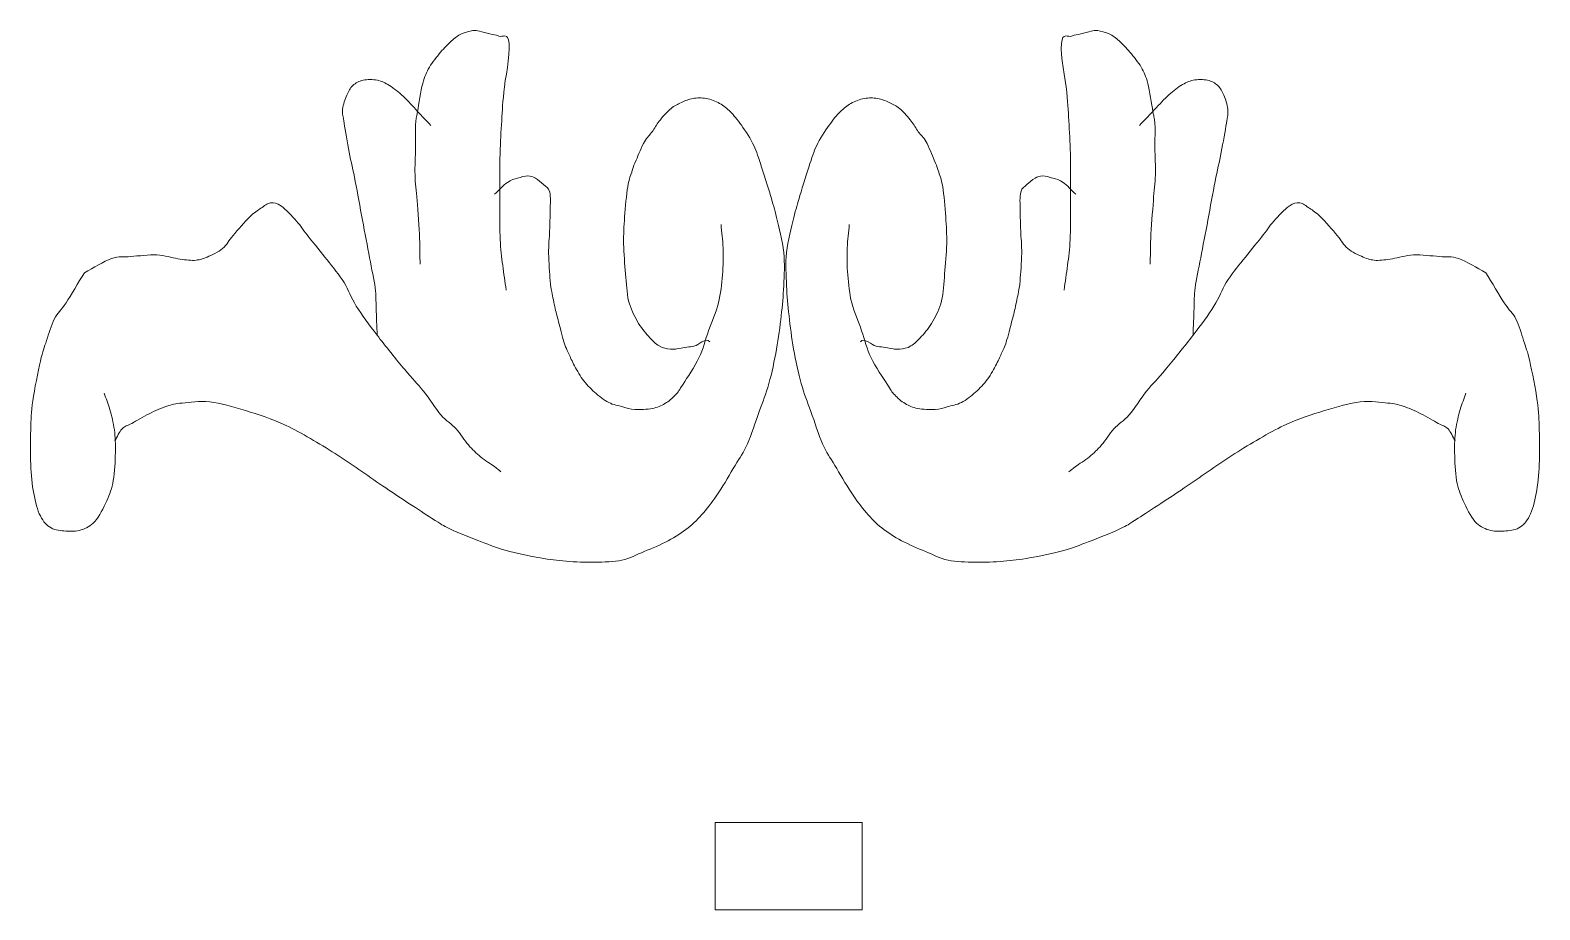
# Model space of a CAD drawing. Header units: millimetres. Extents: x -201 to 216, y -156 to 135.
# Drawn here: x 19.88 to 67.55, y 107.26 to 135.02 of the extents above; entities that cross this region are included whole.
import ezdxf

# ---------------------------------------------------------------- set-up
doc = ezdxf.new("R2010")
doc.units = ezdxf.units.MM
doc.header["$MEASUREMENT"] = 0
doc.layers.add('Camada 1', color=7, linetype='Continuous')

msp = doc.modelspace()

# ---------------------------------------------------------------- linework, layer by layer
at = {"layer": 'Camada 1', "color": 240, "lineweight": 9}
msp.add_lwpolyline([(41.5041, 107.2556), (46.1447, 107.2556), (46.1447, 110.0056), (41.5041, 110.0056), (41.5041, 107.2556)], close=True, dxfattribs=at)
at = {"layer": 'Camada 1', "color": 250, "lineweight": 9}
for points, knots in [([(32.1876, 127.6307), (32.1824, 127.9024), (32.188, 128.1114), (32.1721, 128.4457), (32.1721, 128.4457), (32.1562, 128.7801), (32.1164, 129.3004), (32.0924, 129.6343), (32.0924, 129.6343), (32.0685, 129.9683), (32.0365, 130.1706), (32.0286, 130.4494), (32.0286, 130.4494), (32.0208, 130.7282), (32.0425, 131.0323), (32.0454, 131.2984), (32.0454, 131.2984), (32.0483, 131.5644), (32.0349, 131.8507), (32.0459, 132.0455), (32.0459, 132.0455), (32.0569, 132.2403), (32.0729, 132.2379), (32.1107, 132.4531), (32.1107, 132.4531), (32.1484, 132.6681), (32.2096, 133.1006), (32.2724, 133.336), (32.2724, 133.336), (32.3352, 133.5714), (32.3871, 133.6796), (32.4822, 133.8454), (32.4822, 133.8454), (32.5772, 134.0111), (32.7208, 134.182), (32.8369, 134.3208), (32.8369, 134.3208), (32.953, 134.4596), (33.0684, 134.5809), (33.178, 134.6775), (33.178, 134.6775), (33.2875, 134.7741), (33.3795, 134.8451), (33.4931, 134.8993), (33.4931, 134.8993), (33.6066, 134.9534), (33.7606, 134.9873), (33.8565, 135.0015), (33.8565, 135.0015), (33.9524, 135.0158), (33.9776, 135.0017), (34.0665, 134.9845), (34.0665, 134.9845), (34.1554, 134.9675), (34.2872, 134.9248), (34.3895, 134.8993), (34.3895, 134.8993), (34.4917, 134.8737), (34.5773, 134.8825), (34.6801, 134.831), (34.6801, 134.831), (34.783, 134.7796), (34.9707, 134.9689), (35.0029, 134.5922), (35.0029, 134.5922), (35.0352, 134.2155), (34.8729, 133.4838), (34.8322, 133.0571), (34.8322, 133.0571), (34.7915, 132.6305), (34.7792, 132.3835), (34.7587, 132.0338), (34.7587, 132.0338), (34.7383, 131.6841), (34.7178, 131.3861), (34.7095, 130.9593), (34.7095, 130.9593), (34.7011, 130.5325), (34.7071, 129.9), (34.7083, 129.4754), (34.7083, 129.4754), (34.7096, 129.0508), (34.7023, 128.7261), (34.7171, 128.4118), (34.7171, 128.4118), (34.7319, 128.0975), (34.7651, 127.863), (34.7971, 127.5968), (34.7971, 127.5968), (34.8291, 127.3305), (34.8719, 127.076), (34.9092, 126.8156)], [0, 0, 0, 0, 0.0416667, 0.0416667, 0.0416667, 0.0416667, 0.0833333, 0.0833333, 0.0833333, 0.0833333, 0.125, 0.125, 0.125, 0.125, 0.1666667, 0.1666667, 0.1666667, 0.1666667, 0.2083333, 0.2083333, 0.2083333, 0.2083333, 0.25, 0.25, 0.25, 0.25, 0.2916667, 0.2916667, 0.2916667, 0.2916667, 0.3333333, 0.3333333, 0.3333333, 0.3333333, 0.375, 0.375, 0.375, 0.375, 0.4166667, 0.4166667, 0.4166667, 0.4166667, 0.4583333, 0.4583333, 0.4583333, 0.4583333, 0.5, 0.5, 0.5, 0.5, 0.5416667, 0.5416667, 0.5416667, 0.5416667, 0.5833333, 0.5833333, 0.5833333, 0.5833333, 0.625, 0.625, 0.625, 0.625, 0.6666667, 0.6666667, 0.6666667, 0.6666667, 0.7083333, 0.7083333, 0.7083333, 0.7083333, 0.75, 0.75, 0.75, 0.75, 0.7916667, 0.7916667, 0.7916667, 0.7916667, 0.8333333, 0.8333333, 0.8333333, 0.8333333, 0.875, 0.875, 0.875, 0.875, 0.9166667, 0.9166667, 0.9166667, 0.9166667, 1, 1, 1, 1]), ([(55.2461, 127.6307), (55.2517, 127.9024), (55.2465, 128.1114), (55.2628, 128.4457), (55.2628, 128.4457), (55.2792, 128.7801), (55.3198, 129.3004), (55.3443, 129.6343), (55.3443, 129.6343), (55.3687, 129.9683), (55.401, 130.1706), (55.4093, 130.4494), (55.4093, 130.4494), (55.4175, 130.7282), (55.3963, 131.0323), (55.3938, 131.2984), (55.3938, 131.2984), (55.3913, 131.5644), (55.4051, 131.8507), (55.3944, 132.0455), (55.3944, 132.0455), (55.3837, 132.2403), (55.3677, 132.2379), (55.3303, 132.4531), (55.3303, 132.4531), (55.2928, 132.6681), (55.2323, 133.1006), (55.1698, 133.336), (55.1698, 133.336), (55.1074, 133.5714), (55.0556, 133.6796), (54.9608, 133.8454), (54.9608, 133.8454), (54.866, 134.0111), (54.7227, 134.182), (54.6068, 134.3208), (54.6068, 134.3208), (54.4909, 134.4596), (54.3757, 134.5809), (54.2663, 134.6775), (54.2663, 134.6775), (54.1569, 134.7741), (54.065, 134.8451), (53.9515, 134.8993), (53.9515, 134.8993), (53.8381, 134.9534), (53.6841, 134.9873), (53.5882, 135.0015), (53.5882, 135.0015), (53.4924, 135.0158), (53.4671, 135.0017), (53.3782, 134.9845), (53.3782, 134.9845), (53.2893, 134.9675), (53.1574, 134.9248), (53.0551, 134.8993), (53.0551, 134.8993), (52.9529, 134.8737), (52.8674, 134.8825), (52.7644, 134.831), (52.7644, 134.831), (52.6614, 134.7796), (52.474, 134.9689), (52.4412, 134.5922), (52.4412, 134.5922), (52.4084, 134.2155), (52.5695, 133.4838), (52.6096, 133.0571), (52.6096, 133.0571), (52.6497, 132.6305), (52.6616, 132.3835), (52.6815, 132.0338), (52.6815, 132.0338), (52.7015, 131.6841), (52.7215, 131.3861), (52.7292, 130.9593), (52.7292, 130.9593), (52.7369, 130.5325), (52.73, 129.9), (52.7281, 129.4754), (52.7281, 129.4754), (52.7262, 129.0508), (52.733, 128.7261), (52.7177, 128.4118), (52.7177, 128.4118), (52.7024, 128.0975), (52.6689, 127.863), (52.6365, 127.5968), (52.6365, 127.5968), (52.6041, 127.3305), (52.561, 127.076), (52.5232, 126.8156)], [0, 0, 0, 0, 0.0416667, 0.0416667, 0.0416667, 0.0416667, 0.0833333, 0.0833333, 0.0833333, 0.0833333, 0.125, 0.125, 0.125, 0.125, 0.1666667, 0.1666667, 0.1666667, 0.1666667, 0.2083333, 0.2083333, 0.2083333, 0.2083333, 0.25, 0.25, 0.25, 0.25, 0.2916667, 0.2916667, 0.2916667, 0.2916667, 0.3333333, 0.3333333, 0.3333333, 0.3333333, 0.375, 0.375, 0.375, 0.375, 0.4166667, 0.4166667, 0.4166667, 0.4166667, 0.4583333, 0.4583333, 0.4583333, 0.4583333, 0.5, 0.5, 0.5, 0.5, 0.5416667, 0.5416667, 0.5416667, 0.5416667, 0.5833333, 0.5833333, 0.5833333, 0.5833333, 0.625, 0.625, 0.625, 0.625, 0.6666667, 0.6666667, 0.6666667, 0.6666667, 0.7083333, 0.7083333, 0.7083333, 0.7083333, 0.75, 0.75, 0.75, 0.75, 0.7916667, 0.7916667, 0.7916667, 0.7916667, 0.8333333, 0.8333333, 0.8333333, 0.8333333, 0.875, 0.875, 0.875, 0.875, 0.9166667, 0.9166667, 0.9166667, 0.9166667, 1, 1, 1, 1]), ([(32.5291, 132.0116), (32.3896, 132.1587), (32.2555, 132.3002), (32.1107, 132.4531), (32.1107, 132.4531), (31.9658, 132.6059), (31.8077, 132.7925), (31.66, 132.9284), (31.66, 132.9284), (31.5122, 133.0644), (31.3625, 133.183), (31.2253, 133.2681), (31.2253, 133.2681), (31.0881, 133.3532), (30.9792, 133.4095), (30.8388, 133.4378), (30.8388, 133.4378), (30.6986, 133.4663), (30.5176, 133.4664), (30.3878, 133.4378), (30.3878, 133.4378), (30.258, 133.4094), (30.1532, 133.3489), (30.0655, 133.2681), (30.0655, 133.2681), (29.9779, 133.1873), (29.9268, 133.0892), (29.872, 132.9625), (29.872, 132.9625), (29.8173, 132.8356), (29.7574, 132.6799), (29.7428, 132.521), (29.7428, 132.521), (29.7282, 132.362), (29.756, 132.3061), (29.7908, 132.0795), (29.7908, 132.0795), (29.8256, 131.8528), (29.8924, 131.4683), (29.9512, 131.1626), (29.9512, 131.1626), (30.01, 130.8568), (30.0743, 130.6022), (30.1438, 130.2456), (30.1438, 130.2456), (30.2133, 129.889), (30.2935, 129.425), (30.3684, 129.0231), (30.3684, 129.0231), (30.4433, 128.6212), (30.5262, 128.1911), (30.593, 127.8345), (30.593, 127.8345), (30.6599, 127.4779), (30.7345, 127.1518), (30.7695, 126.8836), (30.7695, 126.8836), (30.8045, 126.6153), (30.7907, 126.4874), (30.8012, 126.2383), (30.8012, 126.2383), (30.8118, 125.9893), (30.8223, 125.6723), (30.8328, 125.3893)], [0, 0, 0, 0, 0.0588235, 0.0588235, 0.0588235, 0.0588235, 0.1176471, 0.1176471, 0.1176471, 0.1176471, 0.1764706, 0.1764706, 0.1764706, 0.1764706, 0.2352941, 0.2352941, 0.2352941, 0.2352941, 0.2941176, 0.2941176, 0.2941176, 0.2941176, 0.3529412, 0.3529412, 0.3529412, 0.3529412, 0.4117647, 0.4117647, 0.4117647, 0.4117647, 0.4705882, 0.4705882, 0.4705882, 0.4705882, 0.5294118, 0.5294118, 0.5294118, 0.5294118, 0.5882353, 0.5882353, 0.5882353, 0.5882353, 0.6470588, 0.6470588, 0.6470588, 0.6470588, 0.7058824, 0.7058824, 0.7058824, 0.7058824, 0.7647059, 0.7647059, 0.7647059, 0.7647059, 0.8235294, 0.8235294, 0.8235294, 0.8235294, 0.8823529, 0.8823529, 0.8823529, 0.8823529, 1, 1, 1, 1]), ([(54.9111, 132.0116), (55.0508, 132.1587), (55.1852, 132.3002), (55.3303, 132.4531), (55.3303, 132.4531), (55.4753, 132.6059), (55.6337, 132.7925), (55.7816, 132.9284), (55.7816, 132.9284), (55.9296, 133.0644), (56.0795, 133.183), (56.2168, 133.2681), (56.2168, 133.2681), (56.3541, 133.3532), (56.4632, 133.4095), (56.6036, 133.4378), (56.6036, 133.4378), (56.7439, 133.4663), (56.9248, 133.4664), (57.0546, 133.4378), (57.0546, 133.4378), (57.1843, 133.4094), (57.2891, 133.3489), (57.3766, 133.2681), (57.3766, 133.2681), (57.4641, 133.1873), (57.5151, 133.0892), (57.5697, 132.9625), (57.5697, 132.9625), (57.6243, 132.8356), (57.6839, 132.6799), (57.6982, 132.521), (57.6982, 132.521), (57.7126, 132.362), (57.6847, 132.3061), (57.6496, 132.0795), (57.6496, 132.0795), (57.6144, 131.8528), (57.5471, 131.4683), (57.4878, 131.1626), (57.4878, 131.1626), (57.4285, 130.8568), (57.3639, 130.6022), (57.2938, 130.2456), (57.2938, 130.2456), (57.2237, 129.889), (57.1428, 129.425), (57.0674, 129.0231), (57.0674, 129.0231), (56.9919, 128.6212), (56.9083, 128.1911), (56.841, 127.8345), (56.841, 127.8345), (56.7736, 127.4779), (56.6985, 127.1518), (56.6631, 126.8836), (56.6631, 126.8836), (56.6277, 126.6153), (56.6413, 126.4874), (56.6303, 126.2383), (56.6303, 126.2383), (56.6194, 125.9893), (56.6084, 125.6723), (56.5975, 125.3893)], [0, 0, 0, 0, 0.0588235, 0.0588235, 0.0588235, 0.0588235, 0.1176471, 0.1176471, 0.1176471, 0.1176471, 0.1764706, 0.1764706, 0.1764706, 0.1764706, 0.2352941, 0.2352941, 0.2352941, 0.2352941, 0.2941176, 0.2941176, 0.2941176, 0.2941176, 0.3529412, 0.3529412, 0.3529412, 0.3529412, 0.4117647, 0.4117647, 0.4117647, 0.4117647, 0.4705882, 0.4705882, 0.4705882, 0.4705882, 0.5294118, 0.5294118, 0.5294118, 0.5294118, 0.5882353, 0.5882353, 0.5882353, 0.5882353, 0.6470588, 0.6470588, 0.6470588, 0.6470588, 0.7058824, 0.7058824, 0.7058824, 0.7058824, 0.7647059, 0.7647059, 0.7647059, 0.7647059, 0.8235294, 0.8235294, 0.8235294, 0.8235294, 0.8823529, 0.8823529, 0.8823529, 0.8823529, 1, 1, 1, 1]), ([(41.3352, 125.1856), (41.2336, 125.3453), (40.9404, 125.061), (40.8679, 125.0497), (40.8679, 125.0497), (40.7954, 125.0384), (40.5618, 124.9988), (40.433, 124.9818), (40.433, 124.9818), (40.3041, 124.9648), (40.2106, 124.9365), (40.0947, 124.9478), (40.0947, 124.9478), (39.9788, 124.9592), (39.8568, 124.9812), (39.7404, 125.0497), (39.7404, 125.0497), (39.6239, 125.1183), (39.518, 125.2248), (39.4023, 125.3554), (39.4023, 125.3554), (39.2867, 125.4859), (39.1538, 125.6423), (39.0483, 125.8308), (39.0483, 125.8308), (38.9428, 126.0193), (38.8384, 126.2193), (38.775, 126.4761), (38.775, 126.4761), (38.7115, 126.7329), (38.7056, 127.0248), (38.6789, 127.3251), (38.6789, 127.3251), (38.6523, 127.6254), (38.6204, 127.9742), (38.6152, 128.276), (38.6152, 128.276), (38.6101, 128.5778), (38.6264, 128.8243), (38.6481, 129.1249), (38.6481, 129.1249), (38.6698, 129.4255), (38.705, 129.8283), (38.7455, 130.0758), (38.7455, 130.0758), (38.7859, 130.3234), (38.8434, 130.4525), (38.8882, 130.5932), (38.8882, 130.5932), (38.933, 130.7339), (38.9496, 130.7667), (39.0137, 130.9174), (39.0137, 130.9174), (39.0777, 131.068), (39.1876, 131.3467), (39.2725, 131.4972), (39.2725, 131.4972), (39.3575, 131.6477), (39.4409, 131.7047), (39.519, 131.8127), (39.519, 131.8127), (39.5972, 131.9208), (39.6489, 132.0288), (39.7414, 132.1454), (39.7414, 132.1454), (39.8338, 132.262), (39.9632, 132.4158), (40.0728, 132.5114), (40.0728, 132.5114), (40.1823, 132.6069), (40.2813, 132.6591), (40.3959, 132.716), (40.3959, 132.716), (40.5105, 132.7729), (40.6298, 132.8269), (40.7594, 132.8525), (40.7594, 132.8525), (40.889, 132.878), (41.0308, 132.8895), (41.1713, 132.8695), (41.1713, 132.8695), (41.3117, 132.8496), (41.4695, 132.7987), (41.5992, 132.7331), (41.5992, 132.7331), (41.7289, 132.6675), (41.8315, 132.5856), (41.9462, 132.4773), (41.9462, 132.4773), (42.0609, 132.3689), (42.1611, 132.2559), (42.2851, 132.085), (42.2851, 132.085), (42.409, 131.9141), (42.5787, 131.6687), (42.6884, 131.454), (42.6884, 131.454), (42.7981, 131.2391), (42.8441, 131.0818), (42.9382, 130.8057), (42.9382, 130.8057), (43.0323, 130.5297), (43.1678, 130.0838), (43.2524, 129.7995), (43.2524, 129.7995), (43.337, 129.5152), (43.3755, 129.3999), (43.4457, 129.1002), (43.4457, 129.1002), (43.5159, 128.8005), (43.6345, 128.37), (43.673, 128.0042), (43.673, 128.0042), (43.7116, 127.6385), (43.6859, 127.2866), (43.6722, 126.9515), (43.6722, 126.9515), (43.6585, 126.6164), (43.6288, 126.335), (43.5909, 126.0006), (43.5909, 126.0006), (43.5531, 125.6663), (43.5101, 125.3054), (43.4452, 124.9478), (43.4452, 124.9478), (43.3803, 124.5903), (43.2946, 124.1909), (43.2027, 123.8611), (43.2027, 123.8611), (43.1108, 123.5313), (43.009, 123.2951), (42.896, 122.9782), (42.896, 122.9782), (42.783, 122.6612), (42.6519, 122.2441), (42.5248, 121.9594), (42.5248, 121.9594), (42.3976, 121.6747), (42.2882, 121.5348), (42.1376, 121.2802), (42.1376, 121.2802), (41.9871, 121.0255), (41.7884, 120.6804), (41.6216, 120.4312), (41.6216, 120.4312), (41.4547, 120.1819), (41.2993, 119.973), (41.1378, 119.786), (41.1378, 119.786), (40.9763, 119.5988), (40.84, 119.4579), (40.6542, 119.3105), (40.6542, 119.3105), (40.4684, 119.163), (40.2569, 119.0276), (40.0257, 118.903), (40.0257, 118.903), (39.7945, 118.7784), (39.5127, 118.6653), (39.2683, 118.5634), (39.2683, 118.5634), (39.0239, 118.4615), (38.8205, 118.3484), (38.5594, 118.2917), (38.5594, 118.2917), (38.2983, 118.235), (37.9983, 118.2294), (37.7056, 118.2238), (37.7056, 118.2238), (37.4129, 118.2181), (37.0908, 118.2351), (36.8036, 118.2577), (36.8036, 118.2577), (36.5163, 118.2804), (36.2989, 118.303), (35.9821, 118.3596), (35.9821, 118.3596), (35.6653, 118.4162), (35.2118, 118.5124), (34.9031, 118.5974), (34.9031, 118.5974), (34.5943, 118.6823), (34.4253, 118.7558), (34.1301, 118.869), (34.1301, 118.869), (33.8348, 118.9822), (33.3949, 119.152), (33.1317, 119.2766), (33.1317, 119.2766), (32.8684, 119.4011), (32.9062, 119.3897), (32.552, 119.6161), (32.552, 119.6161), (32.1978, 119.8426), (31.5135, 120.2953), (31.0064, 120.6349), (31.0064, 120.6349), (30.4993, 120.9746), (30.0164, 121.3368), (29.5091, 121.6538), (29.5091, 121.6538), (29.0018, 121.9707), (28.4362, 122.3101), (27.9634, 122.5367), (27.9634, 122.5367), (27.4906, 122.7633), (27.0778, 122.8876), (26.6751, 123.0121), (26.6751, 123.0121), (26.2723, 123.1366), (25.8813, 123.2442), (25.5477, 123.2838), (25.5477, 123.2838), (25.2142, 123.3234), (24.9035, 123.2725), (24.6778, 123.2498), (24.6778, 123.2498), (24.4522, 123.2272), (24.3693, 123.2046), (24.1945, 123.148), (24.1945, 123.148), (24.0198, 123.0914), (23.8159, 123.0008), (23.6306, 122.9103), (23.6306, 122.9103), (23.4452, 122.8197), (23.225, 122.6838), (23.0827, 122.6046), (23.0827, 122.6046), (22.9403, 122.5254), (22.8672, 122.5304), (22.7765, 122.4348), (22.7765, 122.4348), (22.6857, 122.3393), (22.6259, 122.1745), (22.5506, 122.0442)], [0, 0, 0, 0, 0.0166667, 0.0166667, 0.0166667, 0.0166667, 0.0333333, 0.0333333, 0.0333333, 0.0333333, 0.05, 0.05, 0.05, 0.05, 0.0666667, 0.0666667, 0.0666667, 0.0666667, 0.0833333, 0.0833333, 0.0833333, 0.0833333, 0.1, 0.1, 0.1, 0.1, 0.1166667, 0.1166667, 0.1166667, 0.1166667, 0.1333333, 0.1333333, 0.1333333, 0.1333333, 0.15, 0.15, 0.15, 0.15, 0.1666667, 0.1666667, 0.1666667, 0.1666667, 0.1833333, 0.1833333, 0.1833333, 0.1833333, 0.2, 0.2, 0.2, 0.2, 0.2166667, 0.2166667, 0.2166667, 0.2166667, 0.2333333, 0.2333333, 0.2333333, 0.2333333, 0.25, 0.25, 0.25, 0.25, 0.2666667, 0.2666667, 0.2666667, 0.2666667, 0.2833333, 0.2833333, 0.2833333, 0.2833333, 0.3, 0.3, 0.3, 0.3, 0.3166667, 0.3166667, 0.3166667, 0.3166667, 0.3333333, 0.3333333, 0.3333333, 0.3333333, 0.35, 0.35, 0.35, 0.35, 0.3666667, 0.3666667, 0.3666667, 0.3666667, 0.3833333, 0.3833333, 0.3833333, 0.3833333, 0.4, 0.4, 0.4, 0.4, 0.4166667, 0.4166667, 0.4166667, 0.4166667, 0.4333333, 0.4333333, 0.4333333, 0.4333333, 0.45, 0.45, 0.45, 0.45, 0.4666667, 0.4666667, 0.4666667, 0.4666667, 0.4833333, 0.4833333, 0.4833333, 0.4833333, 0.5, 0.5, 0.5, 0.5, 0.5166667, 0.5166667, 0.5166667, 0.5166667, 0.5333333, 0.5333333, 0.5333333, 0.5333333, 0.55, 0.55, 0.55, 0.55, 0.5666667, 0.5666667, 0.5666667, 0.5666667, 0.5833333, 0.5833333, 0.5833333, 0.5833333, 0.6, 0.6, 0.6, 0.6, 0.6166667, 0.6166667, 0.6166667, 0.6166667, 0.6333333, 0.6333333, 0.6333333, 0.6333333, 0.65, 0.65, 0.65, 0.65, 0.6666667, 0.6666667, 0.6666667, 0.6666667, 0.6833333, 0.6833333, 0.6833333, 0.6833333, 0.7, 0.7, 0.7, 0.7, 0.7166667, 0.7166667, 0.7166667, 0.7166667, 0.7333333, 0.7333333, 0.7333333, 0.7333333, 0.75, 0.75, 0.75, 0.75, 0.7666667, 0.7666667, 0.7666667, 0.7666667, 0.7833333, 0.7833333, 0.7833333, 0.7833333, 0.8, 0.8, 0.8, 0.8, 0.8166667, 0.8166667, 0.8166667, 0.8166667, 0.8333333, 0.8333333, 0.8333333, 0.8333333, 0.85, 0.85, 0.85, 0.85, 0.8666667, 0.8666667, 0.8666667, 0.8666667, 0.8833333, 0.8833333, 0.8833333, 0.8833333, 0.9, 0.9, 0.9, 0.9, 0.9166667, 0.9166667, 0.9166667, 0.9166667, 0.9333333, 0.9333333, 0.9333333, 0.9333333, 0.95, 0.95, 0.95, 0.95, 0.9666667, 0.9666667, 0.9666667, 0.9666667, 1, 1, 1, 1]), ([(46.0948, 125.1856), (46.1966, 125.3453), (46.4893, 125.061), (46.5618, 125.0497), (46.5618, 125.0497), (46.6343, 125.0384), (46.8678, 124.9988), (46.9967, 124.9818), (46.9967, 124.9818), (47.1255, 124.9648), (47.219, 124.9365), (47.3349, 124.9478), (47.3349, 124.9478), (47.4509, 124.9592), (47.5728, 124.9812), (47.6894, 125.0497), (47.6894, 125.0497), (47.8059, 125.1183), (47.912, 125.2248), (48.0279, 125.3554), (48.0279, 125.3554), (48.1438, 125.4859), (48.2768, 125.6423), (48.3826, 125.8308), (48.3826, 125.8308), (48.4884, 126.0193), (48.5931, 126.2193), (48.6569, 126.4761), (48.6569, 126.4761), (48.7208, 126.7329), (48.7272, 127.0248), (48.7542, 127.3251), (48.7542, 127.3251), (48.7813, 127.6254), (48.8138, 127.9742), (48.8194, 128.276), (48.8194, 128.276), (48.825, 128.5778), (48.8091, 128.8243), (48.7878, 129.1249), (48.7878, 129.1249), (48.7666, 129.4255), (48.732, 129.8283), (48.6919, 130.0758), (48.6919, 130.0758), (48.6518, 130.3234), (48.5945, 130.4525), (48.5499, 130.5932), (48.5499, 130.5932), (48.5053, 130.7339), (48.4888, 130.7667), (48.4249, 130.9174), (48.4249, 130.9174), (48.3611, 131.068), (48.2517, 131.3467), (48.1669, 131.4972), (48.1669, 131.4972), (48.0822, 131.6477), (47.9989, 131.7047), (47.9209, 131.8127), (47.9209, 131.8127), (47.8429, 131.9208), (47.7914, 132.0288), (47.6991, 132.1454), (47.6991, 132.1454), (47.6068, 132.262), (47.4777, 132.4158), (47.3682, 132.5114), (47.3682, 132.5114), (47.2588, 132.6069), (47.1599, 132.6591), (47.0454, 132.716), (47.0454, 132.716), (46.9309, 132.7729), (46.8117, 132.8269), (46.6821, 132.8525), (46.6821, 132.8525), (46.5526, 132.878), (46.4107, 132.8895), (46.2703, 132.8695), (46.2703, 132.8695), (46.1298, 132.8496), (45.9719, 132.7987), (45.8421, 132.7331), (45.8421, 132.7331), (45.7124, 132.6675), (45.6096, 132.5856), (45.4947, 132.4773), (45.4947, 132.4773), (45.3799, 132.3689), (45.2795, 132.2559), (45.1553, 132.085), (45.1553, 132.085), (45.0311, 131.9141), (44.861, 131.6687), (44.751, 131.454), (44.751, 131.454), (44.641, 131.2391), (44.5947, 131.0818), (44.5002, 130.8057), (44.5002, 130.8057), (44.4057, 130.5297), (44.2695, 130.0838), (44.1845, 129.7995), (44.1845, 129.7995), (44.0995, 129.5152), (44.0608, 129.3999), (43.9902, 129.1002), (43.9902, 129.1002), (43.9195, 128.8005), (43.8003, 128.37), (43.7612, 128.0042), (43.7612, 128.0042), (43.7221, 127.6385), (43.7472, 127.2866), (43.7604, 126.9515), (43.7604, 126.9515), (43.7736, 126.6164), (43.8028, 126.335), (43.8403, 126.0006), (43.8403, 126.0006), (43.8776, 125.6663), (43.9201, 125.3054), (43.9844, 124.9478), (43.9844, 124.9478), (44.0488, 124.5903), (44.1338, 124.1909), (44.2252, 123.8611), (44.2252, 123.8611), (44.3167, 123.5313), (44.4181, 123.2951), (44.5306, 122.9782), (44.5306, 122.9782), (44.6432, 122.6612), (44.7736, 122.2441), (44.9003, 121.9594), (44.9003, 121.9594), (45.0271, 121.6747), (45.1363, 121.5348), (45.2864, 121.2802), (45.2864, 121.2802), (45.4366, 121.0255), (45.6348, 120.6804), (45.8012, 120.4312), (45.8012, 120.4312), (45.9677, 120.1819), (46.1228, 119.973), (46.284, 119.786), (46.284, 119.786), (46.4452, 119.5988), (46.5813, 119.4579), (46.7669, 119.3105), (46.7669, 119.3105), (46.9525, 119.163), (47.1638, 119.0276), (47.3948, 118.903), (47.3948, 118.903), (47.6258, 118.7784), (47.9074, 118.6653), (48.1516, 118.5634), (48.1516, 118.5634), (48.3959, 118.4615), (48.5992, 118.3484), (48.8602, 118.2917), (48.8602, 118.2917), (49.1212, 118.235), (49.4212, 118.2294), (49.7139, 118.2238), (49.7139, 118.2238), (50.0066, 118.2181), (50.3286, 118.2351), (50.616, 118.2577), (50.616, 118.2577), (50.9033, 118.2804), (51.1207, 118.303), (51.4376, 118.3596), (51.4376, 118.3596), (51.7545, 118.4162), (52.2081, 118.5124), (52.517, 118.5974), (52.517, 118.5974), (52.8259, 118.6823), (52.995, 118.7558), (53.2904, 118.869), (53.2904, 118.869), (53.5858, 118.9822), (54.026, 119.152), (54.2894, 119.2766), (54.2894, 119.2766), (54.5528, 119.4011), (54.515, 119.3897), (54.8696, 119.6161), (54.8696, 119.6161), (55.2241, 119.8426), (55.9091, 120.2953), (56.4167, 120.6349), (56.4167, 120.6349), (56.9244, 120.9746), (57.4078, 121.3368), (57.9155, 121.6538), (57.9155, 121.6538), (58.4233, 121.9707), (58.9895, 122.3101), (59.4626, 122.5367), (59.4626, 122.5367), (59.9358, 122.7633), (60.3487, 122.8876), (60.7516, 123.0121), (60.7516, 123.0121), (61.1546, 123.1366), (61.5458, 123.2442), (61.8794, 123.2838), (61.8794, 123.2838), (62.213, 123.3234), (62.5236, 123.2725), (62.7492, 123.2498), (62.7492, 123.2498), (62.9748, 123.2272), (63.0577, 123.2046), (63.2324, 123.148), (63.2324, 123.148), (63.407, 123.0914), (63.6108, 123.0008), (63.796, 122.9103), (63.796, 122.9103), (63.9812, 122.8197), (64.2012, 122.6838), (64.3434, 122.6046), (64.3434, 122.6046), (64.4856, 122.5254), (64.5588, 122.5304), (64.6494, 122.4348), (64.6494, 122.4348), (64.7399, 122.3393), (64.7995, 122.1745), (64.8746, 122.0442)], [0, 0, 0, 0, 0.0166667, 0.0166667, 0.0166667, 0.0166667, 0.0333333, 0.0333333, 0.0333333, 0.0333333, 0.05, 0.05, 0.05, 0.05, 0.0666667, 0.0666667, 0.0666667, 0.0666667, 0.0833333, 0.0833333, 0.0833333, 0.0833333, 0.1, 0.1, 0.1, 0.1, 0.1166667, 0.1166667, 0.1166667, 0.1166667, 0.1333333, 0.1333333, 0.1333333, 0.1333333, 0.15, 0.15, 0.15, 0.15, 0.1666667, 0.1666667, 0.1666667, 0.1666667, 0.1833333, 0.1833333, 0.1833333, 0.1833333, 0.2, 0.2, 0.2, 0.2, 0.2166667, 0.2166667, 0.2166667, 0.2166667, 0.2333333, 0.2333333, 0.2333333, 0.2333333, 0.25, 0.25, 0.25, 0.25, 0.2666667, 0.2666667, 0.2666667, 0.2666667, 0.2833333, 0.2833333, 0.2833333, 0.2833333, 0.3, 0.3, 0.3, 0.3, 0.3166667, 0.3166667, 0.3166667, 0.3166667, 0.3333333, 0.3333333, 0.3333333, 0.3333333, 0.35, 0.35, 0.35, 0.35, 0.3666667, 0.3666667, 0.3666667, 0.3666667, 0.3833333, 0.3833333, 0.3833333, 0.3833333, 0.4, 0.4, 0.4, 0.4, 0.4166667, 0.4166667, 0.4166667, 0.4166667, 0.4333333, 0.4333333, 0.4333333, 0.4333333, 0.45, 0.45, 0.45, 0.45, 0.4666667, 0.4666667, 0.4666667, 0.4666667, 0.4833333, 0.4833333, 0.4833333, 0.4833333, 0.5, 0.5, 0.5, 0.5, 0.5166667, 0.5166667, 0.5166667, 0.5166667, 0.5333333, 0.5333333, 0.5333333, 0.5333333, 0.55, 0.55, 0.55, 0.55, 0.5666667, 0.5666667, 0.5666667, 0.5666667, 0.5833333, 0.5833333, 0.5833333, 0.5833333, 0.6, 0.6, 0.6, 0.6, 0.6166667, 0.6166667, 0.6166667, 0.6166667, 0.6333333, 0.6333333, 0.6333333, 0.6333333, 0.65, 0.65, 0.65, 0.65, 0.6666667, 0.6666667, 0.6666667, 0.6666667, 0.6833333, 0.6833333, 0.6833333, 0.6833333, 0.7, 0.7, 0.7, 0.7, 0.7166667, 0.7166667, 0.7166667, 0.7166667, 0.7333333, 0.7333333, 0.7333333, 0.7333333, 0.75, 0.75, 0.75, 0.75, 0.7666667, 0.7666667, 0.7666667, 0.7666667, 0.7833333, 0.7833333, 0.7833333, 0.7833333, 0.8, 0.8, 0.8, 0.8, 0.8166667, 0.8166667, 0.8166667, 0.8166667, 0.8333333, 0.8333333, 0.8333333, 0.8333333, 0.85, 0.85, 0.85, 0.85, 0.8666667, 0.8666667, 0.8666667, 0.8666667, 0.8833333, 0.8833333, 0.8833333, 0.8833333, 0.9, 0.9, 0.9, 0.9, 0.9166667, 0.9166667, 0.9166667, 0.9166667, 0.9333333, 0.9333333, 0.9333333, 0.9333333, 0.95, 0.95, 0.95, 0.95, 0.9666667, 0.9666667, 0.9666667, 0.9666667, 1, 1, 1, 1]), ([(34.541, 129.8381), (34.6754, 129.9627), (34.8225, 130.1263), (34.944, 130.2117), (34.944, 130.2117), (35.0656, 130.297), (35.1588, 130.3135), (35.2663, 130.3475), (35.2663, 130.3475), (35.3738, 130.3814), (35.4939, 130.4154), (35.5885, 130.4154), (35.5885, 130.4154), (35.6831, 130.4154), (35.7463, 130.393), (35.8301, 130.3475), (35.8301, 130.3475), (35.9138, 130.302), (36.0123, 130.2176), (36.0876, 130.1438), (36.0876, 130.1438), (36.163, 130.07), (36.2414, 130.0598), (36.2808, 129.906), (36.2808, 129.906), (36.3201, 129.7522), (36.2966, 129.5328), (36.2964, 129.3287), (36.2964, 129.3287), (36.2963, 129.1246), (36.2881, 128.9099), (36.2798, 128.6834), (36.2798, 128.6834), (36.2716, 128.4571), (36.2442, 128.2335), (36.2471, 127.9703), (36.2471, 127.9703), (36.25, 127.7071), (36.2803, 127.3168), (36.2975, 127.1137), (36.2975, 127.1137), (36.3146, 126.9107), (36.3235, 126.9021), (36.3497, 126.7555), (36.3497, 126.7555), (36.3759, 126.609), (36.416, 126.4046), (36.4543, 126.2353), (36.4543, 126.2353), (36.4925, 126.066), (36.5301, 125.9268), (36.5791, 125.7407), (36.5791, 125.7407), (36.6281, 125.5545), (36.6996, 125.2681), (36.7482, 125.1181), (36.7482, 125.1181), (36.7968, 124.968), (36.8207, 124.9518), (36.8691, 124.8452), (36.8691, 124.8452), (36.9175, 124.7385), (36.9631, 124.6189), (37.0384, 124.478), (37.0384, 124.478), (37.1138, 124.337), (37.2099, 124.149), (37.3207, 124.0004), (37.3207, 124.0004), (37.4315, 123.8518), (37.5624, 123.7136), (37.6999, 123.5911), (37.6999, 123.5911), (37.8374, 123.4686), (37.9939, 123.344), (38.1439, 123.267), (38.1439, 123.267), (38.2939, 123.1899), (38.4588, 123.1674), (38.596, 123.1305), (38.596, 123.1305), (38.7332, 123.0936), (38.8123, 123.0538), (38.9673, 123.0453), (38.9673, 123.0453), (39.1224, 123.0368), (39.3653, 123.048), (39.5246, 123.0794), (39.5246, 123.0794), (39.6839, 123.1107), (39.7987, 123.1615), (39.9204, 123.2329), (39.9204, 123.2329), (40.0421, 123.3043), (40.1556, 123.4029), (40.2517, 123.5058), (40.2517, 123.5058), (40.3478, 123.6087), (40.37, 123.6517), (40.4942, 123.8469), (40.4942, 123.8469), (40.6184, 124.0421), (40.8612, 124.3931), (40.9965, 124.6762), (40.9965, 124.6762), (41.1319, 124.9593), (41.1971, 125.2426), (41.2994, 125.5313), (41.2994, 125.5313), (41.4016, 125.8199), (41.5356, 126.1106), (41.6099, 126.4082), (41.6099, 126.4082), (41.6844, 126.7057), (41.7149, 127.0001), (41.7395, 127.2911), (41.7395, 127.2911), (41.7641, 127.5821), (41.7641, 127.8726), (41.7562, 128.1401), (41.7562, 128.1401), (41.7483, 128.4076), (41.7137, 128.6382), (41.6924, 128.8872)], [0, 0, 0, 0, 0.03125, 0.03125, 0.03125, 0.03125, 0.0625, 0.0625, 0.0625, 0.0625, 0.09375, 0.09375, 0.09375, 0.09375, 0.125, 0.125, 0.125, 0.125, 0.15625, 0.15625, 0.15625, 0.15625, 0.1875, 0.1875, 0.1875, 0.1875, 0.21875, 0.21875, 0.21875, 0.21875, 0.25, 0.25, 0.25, 0.25, 0.28125, 0.28125, 0.28125, 0.28125, 0.3125, 0.3125, 0.3125, 0.3125, 0.34375, 0.34375, 0.34375, 0.34375, 0.375, 0.375, 0.375, 0.375, 0.40625, 0.40625, 0.40625, 0.40625, 0.4375, 0.4375, 0.4375, 0.4375, 0.46875, 0.46875, 0.46875, 0.46875, 0.5, 0.5, 0.5, 0.5, 0.53125, 0.53125, 0.53125, 0.53125, 0.5625, 0.5625, 0.5625, 0.5625, 0.59375, 0.59375, 0.59375, 0.59375, 0.625, 0.625, 0.625, 0.625, 0.65625, 0.65625, 0.65625, 0.65625, 0.6875, 0.6875, 0.6875, 0.6875, 0.71875, 0.71875, 0.71875, 0.71875, 0.75, 0.75, 0.75, 0.75, 0.78125, 0.78125, 0.78125, 0.78125, 0.8125, 0.8125, 0.8125, 0.8125, 0.84375, 0.84375, 0.84375, 0.84375, 0.875, 0.875, 0.875, 0.875, 0.90625, 0.90625, 0.90625, 0.90625, 0.9375, 0.9375, 0.9375, 0.9375, 1, 1, 1, 1]), ([(52.896, 129.8381), (52.7618, 129.9627), (52.6149, 130.1263), (52.4935, 130.2117), (52.4935, 130.2117), (52.3721, 130.297), (52.2789, 130.3135), (52.1715, 130.3475), (52.1715, 130.3475), (52.064, 130.3814), (51.9439, 130.4154), (51.8493, 130.4154), (51.8493, 130.4154), (51.7547, 130.4154), (51.6915, 130.393), (51.6077, 130.3475), (51.6077, 130.3475), (51.5239, 130.302), (51.4252, 130.2176), (51.3498, 130.1438), (51.3498, 130.1438), (51.2743, 130.07), (51.1959, 130.0598), (51.1563, 129.906), (51.1563, 129.906), (51.1167, 129.7522), (51.1399, 129.5328), (51.1398, 129.3287), (51.1398, 129.3287), (51.1396, 129.1246), (51.1475, 128.9099), (51.1554, 128.6834), (51.1554, 128.6834), (51.1633, 128.4571), (51.1904, 128.2335), (51.1871, 127.9703), (51.1871, 127.9703), (51.1837, 127.7071), (51.1529, 127.3168), (51.1354, 127.1137), (51.1354, 127.1137), (51.118, 126.9107), (51.109, 126.9021), (51.0827, 126.7555), (51.0827, 126.7555), (51.0563, 126.609), (51.0158, 126.4046), (50.9773, 126.2353), (50.9773, 126.2353), (50.9388, 126.066), (50.901, 125.9268), (50.8517, 125.7407), (50.8517, 125.7407), (50.8025, 125.5545), (50.7305, 125.2681), (50.6817, 125.1181), (50.6817, 125.1181), (50.6329, 124.968), (50.6089, 124.9518), (50.5603, 124.8452), (50.5603, 124.8452), (50.5118, 124.7385), (50.466, 124.6189), (50.3905, 124.478), (50.3905, 124.478), (50.3149, 124.337), (50.2185, 124.149), (50.1075, 124.0004), (50.1075, 124.0004), (49.9965, 123.8518), (49.8654, 123.7136), (49.7277, 123.5911), (49.7277, 123.5911), (49.59, 123.4686), (49.4334, 123.344), (49.2833, 123.267), (49.2833, 123.267), (49.1331, 123.1899), (48.9682, 123.1674), (48.8309, 123.1305), (48.8309, 123.1305), (48.6936, 123.0936), (48.6145, 123.0538), (48.4594, 123.0453), (48.4594, 123.0453), (48.3043, 123.0368), (48.0615, 123.048), (47.9022, 123.0794), (47.9022, 123.0794), (47.743, 123.1107), (47.6282, 123.1615), (47.5066, 123.2329), (47.5066, 123.2329), (47.385, 123.3043), (47.2717, 123.4029), (47.1757, 123.5058), (47.1757, 123.5058), (47.0797, 123.6087), (47.0577, 123.6517), (46.9338, 123.8469), (46.9338, 123.8469), (46.8098, 124.0421), (46.5676, 124.3931), (46.4327, 124.6762), (46.4327, 124.6762), (46.2977, 124.9593), (46.2329, 125.2426), (46.1311, 125.5313), (46.1311, 125.5313), (46.0293, 125.8199), (45.8958, 126.1106), (45.8219, 126.4082), (45.8219, 126.4082), (45.7479, 126.7057), (45.7178, 127.0001), (45.6937, 127.2911), (45.6937, 127.2911), (45.6695, 127.5821), (45.6699, 127.8726), (45.6782, 128.1401), (45.6782, 128.1401), (45.6865, 128.4076), (45.7215, 128.6382), (45.7432, 128.8872)], [0, 0, 0, 0, 0.03125, 0.03125, 0.03125, 0.03125, 0.0625, 0.0625, 0.0625, 0.0625, 0.09375, 0.09375, 0.09375, 0.09375, 0.125, 0.125, 0.125, 0.125, 0.15625, 0.15625, 0.15625, 0.15625, 0.1875, 0.1875, 0.1875, 0.1875, 0.21875, 0.21875, 0.21875, 0.21875, 0.25, 0.25, 0.25, 0.25, 0.28125, 0.28125, 0.28125, 0.28125, 0.3125, 0.3125, 0.3125, 0.3125, 0.34375, 0.34375, 0.34375, 0.34375, 0.375, 0.375, 0.375, 0.375, 0.40625, 0.40625, 0.40625, 0.40625, 0.4375, 0.4375, 0.4375, 0.4375, 0.46875, 0.46875, 0.46875, 0.46875, 0.5, 0.5, 0.5, 0.5, 0.53125, 0.53125, 0.53125, 0.53125, 0.5625, 0.5625, 0.5625, 0.5625, 0.59375, 0.59375, 0.59375, 0.59375, 0.625, 0.625, 0.625, 0.625, 0.65625, 0.65625, 0.65625, 0.65625, 0.6875, 0.6875, 0.6875, 0.6875, 0.71875, 0.71875, 0.71875, 0.71875, 0.75, 0.75, 0.75, 0.75, 0.78125, 0.78125, 0.78125, 0.78125, 0.8125, 0.8125, 0.8125, 0.8125, 0.84375, 0.84375, 0.84375, 0.84375, 0.875, 0.875, 0.875, 0.875, 0.90625, 0.90625, 0.90625, 0.90625, 0.9375, 0.9375, 0.9375, 0.9375, 1, 1, 1, 1]), ([(21.5876, 127.3634), (21.8728, 127.5108), (22.2009, 127.7222), (22.4463, 127.8073), (22.4463, 127.8073), (22.6918, 127.8924), (22.8157, 127.8529), (23.0543, 127.8721), (23.0543, 127.8721), (23.293, 127.8914), (23.6301, 127.9346), (23.8781, 127.9233), (23.8781, 127.9233), (24.1261, 127.912), (24.3437, 127.8323), (24.5402, 127.8039), (24.5402, 127.8039), (24.7367, 127.7756), (24.903, 127.7442), (25.057, 127.7527), (25.057, 127.7527), (25.2109, 127.7612), (25.3111, 127.7924), (25.4608, 127.8551), (25.4608, 127.8551), (25.6106, 127.9177), (25.815, 128.0133), (25.9536, 128.128), (25.9536, 128.128), (26.0922, 128.2427), (26.1425, 128.3711), (26.285, 128.5373), (26.285, 128.5373), (26.4275, 128.7035), (26.6619, 128.9814), (26.8086, 129.1249), (26.8086, 129.1249), (26.9552, 129.2685), (27.0529, 129.323), (27.1631, 129.3967), (27.1631, 129.3967), (27.2734, 129.4702), (27.3598, 129.5549), (27.4693, 129.5664), (27.4693, 129.5664), (27.5789, 129.578), (27.6693, 129.5617), (27.8075, 129.4646), (27.8075, 129.4646), (27.9458, 129.3674), (28.1453, 129.1535), (28.2904, 128.9891), (28.2904, 128.9891), (28.4355, 128.8247), (28.5157, 128.6834), (28.6766, 128.4797), (28.6766, 128.4797), (28.8376, 128.276), (29.0709, 128.0042), (29.256, 127.7666), (29.256, 127.7666), (29.441, 127.5288), (29.6336, 127.2976), (29.787, 127.0534), (29.787, 127.0534), (29.9404, 126.8091), (29.9982, 126.5844), (30.173, 126.3062), (30.173, 126.3062), (30.3479, 126.0281), (30.5779, 125.7232), (30.8328, 125.3893), (30.8328, 125.3893), (31.0876, 125.0554), (31.4577, 124.597), (31.7018, 124.3026), (31.7018, 124.3026), (31.9459, 124.0083), (32.1067, 123.8613), (32.2973, 123.6234), (32.2973, 123.6234), (32.4879, 123.3856), (32.6722, 123.075), (32.8444, 122.8763), (32.8444, 122.8763), (33.0167, 122.6776), (33.1821, 122.5937), (33.3273, 122.4348), (33.3273, 122.4348), (33.4726, 122.2759), (33.5846, 122.0728), (33.7135, 121.9254), (33.7135, 121.9254), (33.8426, 121.778), (33.9628, 121.6652), (34.0999, 121.5518), (34.0999, 121.5518), (34.2369, 121.4386), (34.4272, 121.3254), (34.5345, 121.2462), (34.5345, 121.2462), (34.6419, 121.167), (34.6741, 121.133), (34.7438, 121.0764)], [0, 0, 0, 0, 0.037037, 0.037037, 0.037037, 0.037037, 0.0740741, 0.0740741, 0.0740741, 0.0740741, 0.1111111, 0.1111111, 0.1111111, 0.1111111, 0.1481481, 0.1481481, 0.1481481, 0.1481481, 0.1851852, 0.1851852, 0.1851852, 0.1851852, 0.2222222, 0.2222222, 0.2222222, 0.2222222, 0.2592593, 0.2592593, 0.2592593, 0.2592593, 0.2962963, 0.2962963, 0.2962963, 0.2962963, 0.3333333, 0.3333333, 0.3333333, 0.3333333, 0.3703704, 0.3703704, 0.3703704, 0.3703704, 0.4074074, 0.4074074, 0.4074074, 0.4074074, 0.4444444, 0.4444444, 0.4444444, 0.4444444, 0.4814815, 0.4814815, 0.4814815, 0.4814815, 0.5185185, 0.5185185, 0.5185185, 0.5185185, 0.5555556, 0.5555556, 0.5555556, 0.5555556, 0.5925926, 0.5925926, 0.5925926, 0.5925926, 0.6296296, 0.6296296, 0.6296296, 0.6296296, 0.6666667, 0.6666667, 0.6666667, 0.6666667, 0.7037037, 0.7037037, 0.7037037, 0.7037037, 0.7407407, 0.7407407, 0.7407407, 0.7407407, 0.7777778, 0.7777778, 0.7777778, 0.7777778, 0.8148148, 0.8148148, 0.8148148, 0.8148148, 0.8518519, 0.8518519, 0.8518519, 0.8518519, 0.8888889, 0.8888889, 0.8888889, 0.8888889, 0.9259259, 0.9259259, 0.9259259, 0.9259259, 1, 1, 1, 1]), ([(65.8456, 127.3634), (65.5607, 127.5108), (65.233, 127.7222), (64.9876, 127.8073), (64.9876, 127.8073), (64.7422, 127.8924), (64.6182, 127.8529), (64.3797, 127.8721), (64.3797, 127.8721), (64.1411, 127.8914), (63.804, 127.9346), (63.556, 127.9233), (63.556, 127.9233), (63.308, 127.912), (63.0903, 127.8323), (62.8937, 127.8039), (62.8937, 127.8039), (62.6972, 127.7756), (62.5308, 127.7442), (62.3769, 127.7527), (62.3769, 127.7527), (62.223, 127.7612), (62.1228, 127.7924), (61.9732, 127.8551), (61.9732, 127.8551), (61.8235, 127.9177), (61.6192, 128.0133), (61.4808, 128.128), (61.4808, 128.128), (61.3423, 128.2427), (61.2923, 128.3711), (61.15, 128.5373), (61.15, 128.5373), (61.0077, 128.7035), (60.7738, 128.9814), (60.6274, 129.1249), (60.6274, 129.1249), (60.4809, 129.2685), (60.3833, 129.323), (60.2732, 129.3967), (60.2732, 129.3967), (60.1631, 129.4702), (60.0768, 129.5549), (59.9672, 129.5664), (59.9672, 129.5664), (59.8577, 129.578), (59.7673, 129.5617), (59.6289, 129.4646), (59.6289, 129.4646), (59.4905, 129.3674), (59.2906, 129.1535), (59.1453, 128.9891), (59.1453, 128.9891), (58.9999, 128.8247), (58.9196, 128.6834), (58.7583, 128.4797), (58.7583, 128.4797), (58.5971, 128.276), (58.3633, 128.0042), (58.1779, 127.7666), (58.1779, 127.7666), (57.9925, 127.5288), (57.7996, 127.2976), (57.6458, 127.0534), (57.6458, 127.0534), (57.492, 126.8091), (57.4339, 126.5844), (57.2586, 126.3062), (57.2586, 126.3062), (57.0834, 126.0281), (56.8528, 125.7232), (56.5975, 125.3893), (56.5975, 125.3893), (56.3421, 125.0554), (55.9714, 124.597), (55.7268, 124.3026), (55.7268, 124.3026), (55.4823, 124.0083), (55.3212, 123.8613), (55.1303, 123.6234), (55.1303, 123.6234), (54.9394, 123.3856), (54.7546, 123.075), (54.5821, 122.8763), (54.5821, 122.8763), (54.4095, 122.6776), (54.244, 122.5937), (54.0985, 122.4348), (54.0985, 122.4348), (53.953, 122.2759), (53.8407, 122.0728), (53.7115, 121.9254), (53.7115, 121.9254), (53.5823, 121.778), (53.4618, 121.6652), (53.3246, 121.5518), (53.3246, 121.5518), (53.1874, 121.4386), (52.9969, 121.3254), (52.8895, 121.2462), (52.8895, 121.2462), (52.782, 121.167), (52.7498, 121.133), (52.6799, 121.0764)], [0, 0, 0, 0, 0.037037, 0.037037, 0.037037, 0.037037, 0.0740741, 0.0740741, 0.0740741, 0.0740741, 0.1111111, 0.1111111, 0.1111111, 0.1111111, 0.1481481, 0.1481481, 0.1481481, 0.1481481, 0.1851852, 0.1851852, 0.1851852, 0.1851852, 0.2222222, 0.2222222, 0.2222222, 0.2222222, 0.2592593, 0.2592593, 0.2592593, 0.2592593, 0.2962963, 0.2962963, 0.2962963, 0.2962963, 0.3333333, 0.3333333, 0.3333333, 0.3333333, 0.3703704, 0.3703704, 0.3703704, 0.3703704, 0.4074074, 0.4074074, 0.4074074, 0.4074074, 0.4444444, 0.4444444, 0.4444444, 0.4444444, 0.4814815, 0.4814815, 0.4814815, 0.4814815, 0.5185185, 0.5185185, 0.5185185, 0.5185185, 0.5555556, 0.5555556, 0.5555556, 0.5555556, 0.5925926, 0.5925926, 0.5925926, 0.5925926, 0.6296296, 0.6296296, 0.6296296, 0.6296296, 0.6666667, 0.6666667, 0.6666667, 0.6666667, 0.7037037, 0.7037037, 0.7037037, 0.7037037, 0.7407407, 0.7407407, 0.7407407, 0.7407407, 0.7777778, 0.7777778, 0.7777778, 0.7777778, 0.8148148, 0.8148148, 0.8148148, 0.8148148, 0.8518519, 0.8518519, 0.8518519, 0.8518519, 0.8888889, 0.8888889, 0.8888889, 0.8888889, 0.9259259, 0.9259259, 0.9259259, 0.9259259, 1, 1, 1, 1]), ([(22.2135, 123.5555), (22.2725, 123.3857), (22.3365, 123.2393), (22.3903, 123.0461), (22.3903, 123.0461), (22.4441, 122.8529), (22.505, 122.6307), (22.5348, 122.4009), (22.5348, 122.4009), (22.5646, 122.171), (22.5721, 121.9557), (22.5665, 121.6877), (22.5665, 121.6877), (22.5609, 121.4196), (22.5484, 121.0659), (22.5014, 120.8047), (22.5014, 120.8047), (22.4544, 120.5436), (22.3892, 120.3766), (22.2915, 120.1595), (22.2915, 120.1595), (22.1938, 119.9424), (22.0576, 119.6702), (21.9205, 119.5142), (21.9205, 119.5142), (21.7834, 119.3583), (21.6397, 119.2939), (21.4854, 119.2426), (21.4854, 119.2426), (21.3311, 119.1912), (21.1608, 119.1973), (21.0021, 119.2086), (21.0021, 119.2086), (20.8434, 119.22), (20.6716, 119.2299), (20.5351, 119.3105), (20.5351, 119.3105), (20.3985, 119.3912), (20.2915, 119.4964), (20.1971, 119.684), (20.1971, 119.684), (20.1027, 119.8717), (20.0397, 120.1217), (19.9882, 120.3972), (19.9882, 120.3972), (19.9367, 120.6728), (19.9082, 120.9783), (19.8923, 121.3141), (19.8923, 121.3141), (19.8763, 121.65), (19.8821, 122.0661), (19.8931, 122.4009), (19.8931, 122.4009), (19.9041, 122.7356), (19.9066, 122.9531), (19.9582, 123.3177), (19.9582, 123.3177), (20.0098, 123.6825), (20.1278, 124.2562), (20.2008, 124.5743), (20.2008, 124.5743), (20.2737, 124.8924), (20.3219, 124.9987), (20.3945, 125.2196), (20.3945, 125.2196), (20.4672, 125.4404), (20.533, 125.6976), (20.6367, 125.8988), (20.6367, 125.8988), (20.7404, 126.0999), (20.8489, 126.1639), (21.0075, 126.4082), (21.0075, 126.4082), (21.1662, 126.6524), (21.3943, 127.0449), (21.5876, 127.3634)], [0, 0, 0, 0, 0.05, 0.05, 0.05, 0.05, 0.1, 0.1, 0.1, 0.1, 0.15, 0.15, 0.15, 0.15, 0.2, 0.2, 0.2, 0.2, 0.25, 0.25, 0.25, 0.25, 0.3, 0.3, 0.3, 0.3, 0.35, 0.35, 0.35, 0.35, 0.4, 0.4, 0.4, 0.4, 0.45, 0.45, 0.45, 0.45, 0.5, 0.5, 0.5, 0.5, 0.55, 0.55, 0.55, 0.55, 0.6, 0.6, 0.6, 0.6, 0.65, 0.65, 0.65, 0.65, 0.7, 0.7, 0.7, 0.7, 0.75, 0.75, 0.75, 0.75, 0.8, 0.8, 0.8, 0.8, 0.85, 0.85, 0.85, 0.85, 0.9, 0.9, 0.9, 0.9, 1, 1, 1, 1]), ([(65.214, 123.5555), (65.1548, 123.3857), (65.0905, 123.2393), (65.0364, 123.0461), (65.0364, 123.0461), (64.9823, 122.8529), (64.9211, 122.6307), (64.891, 122.4009), (64.891, 122.4009), (64.8608, 122.171), (64.853, 121.9557), (64.8582, 121.6877), (64.8582, 121.6877), (64.8634, 121.4196), (64.8754, 121.0659), (64.922, 120.8047), (64.922, 120.8047), (64.9686, 120.5436), (65.0335, 120.3766), (65.1309, 120.1595), (65.1309, 120.1595), (65.2283, 119.9424), (65.364, 119.6702), (65.5009, 119.5142), (65.5009, 119.5142), (65.6377, 119.3583), (65.7814, 119.2939), (65.9356, 119.2426), (65.9356, 119.2426), (66.0898, 119.1912), (66.2601, 119.1973), (66.4188, 119.2086), (66.4188, 119.2086), (66.5776, 119.22), (66.7493, 119.2299), (66.886, 119.3105), (66.886, 119.3105), (67.0227, 119.3912), (67.1299, 119.4964), (67.2246, 119.684), (67.2246, 119.684), (67.3193, 119.8717), (67.3826, 120.1217), (67.4346, 120.3972), (67.4346, 120.3972), (67.4865, 120.6728), (67.5154, 120.9783), (67.5319, 121.3141), (67.5319, 121.3141), (67.5483, 121.65), (67.5432, 122.0661), (67.5327, 122.4009), (67.5327, 122.4009), (67.5222, 122.7356), (67.52, 122.9531), (67.469, 123.3177), (67.469, 123.3177), (67.4179, 123.6825), (67.3008, 124.2562), (67.2283, 124.5743), (67.2283, 124.5743), (67.1558, 124.8924), (67.1078, 124.9987), (67.0355, 125.2196), (67.0355, 125.2196), (66.9631, 125.4404), (66.8978, 125.6976), (66.7943, 125.8988), (66.7943, 125.8988), (66.691, 126.0999), (66.5825, 126.1639), (66.4243, 126.4082), (66.4243, 126.4082), (66.266, 126.6524), (66.0385, 127.0449), (65.8456, 127.3634)], [0, 0, 0, 0, 0.05, 0.05, 0.05, 0.05, 0.1, 0.1, 0.1, 0.1, 0.15, 0.15, 0.15, 0.15, 0.2, 0.2, 0.2, 0.2, 0.25, 0.25, 0.25, 0.25, 0.3, 0.3, 0.3, 0.3, 0.35, 0.35, 0.35, 0.35, 0.4, 0.4, 0.4, 0.4, 0.45, 0.45, 0.45, 0.45, 0.5, 0.5, 0.5, 0.5, 0.55, 0.55, 0.55, 0.55, 0.6, 0.6, 0.6, 0.6, 0.65, 0.65, 0.65, 0.65, 0.7, 0.7, 0.7, 0.7, 0.75, 0.75, 0.75, 0.75, 0.8, 0.8, 0.8, 0.8, 0.85, 0.85, 0.85, 0.85, 0.9, 0.9, 0.9, 0.9, 1, 1, 1, 1])]:
    msp.add_open_spline(points, degree=3, knots=knots, dxfattribs=at)

doc.saveas('drawing.dxf')
